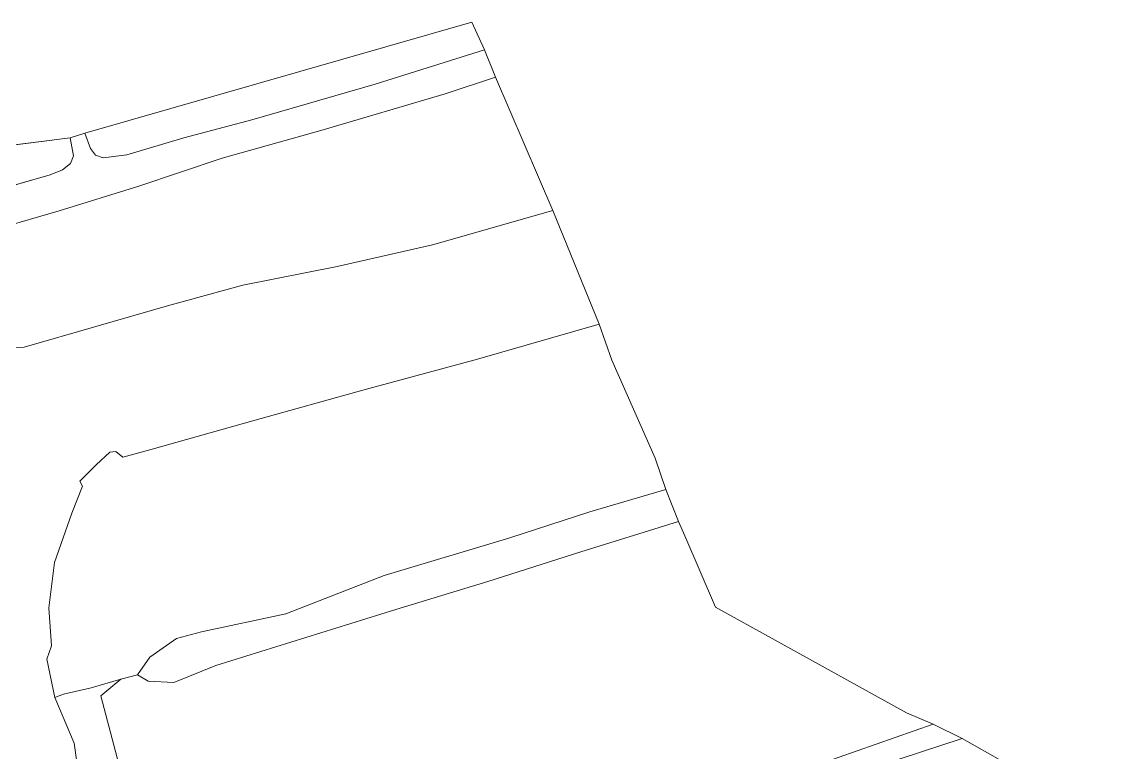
# Model space of a CAD drawing. Header units: metres. Extents: x 112942 to 118371, y 496117 to 499046.
# Drawn here: x 113767.1 to 114006.4, y 498498.1 to 498656.9 of the extents above; entities that cross this region are included whole.
import ezdxf

# ---------------------------------------------------------------- set-up
doc = ezdxf.new("R2010")
doc.units = ezdxf.units.M
doc.layers.add('B-WE-OG-TOPOKAART-G', color=253, linetype='Continuous', lineweight=18)

msp = doc.modelspace()

# ---------------------------------------------------------------- linework, layer by layer
at = {"layer": 'B-WE-OG-TOPOKAART-G'}
for points in [[(113780.733, 498632.731, -1.058), (113864.888, 498656.853, -1), (113867.587, 498650.819, -1.107), (113843.864, 498643.347, -1.11), (113817.052, 498635.599, -1.113), (113802.263, 498631.714, -1.122), (113789.864, 498628.006, -1.133), (113784.758, 498627.322, -1.133), (113783.062, 498627.936, -1.133), (113781.989, 498629.39, -1.119), (113780.733, 498632.731, -1.058)], [(113759.122, 498619.641, -1.041), (113773.251, 498623.682, -1.052), (113775.932, 498624.766, -1.052), (113777.628, 498626.116, -1.052), (113778.262, 498627.754, -1.044), (113777.563, 498631.72, -1.044), (113780.733, 498632.731, -1.058), (113781.989, 498629.39, -1.119), (113783.062, 498627.936, -1.133), (113784.758, 498627.322, -1.133), (113789.864, 498628.006, -1.133), (113802.263, 498631.714, -1.122), (113817.052, 498635.599, -1.113), (113843.864, 498643.347, -1.11), (113867.587, 498650.819, -1.107), (113869.969, 498644.85, -1.029)], [(113749.179, 498608.336, -1.018), (113775.192, 498615.842, -1.041), (113792.499, 498621.196, -0.986), (113810.593, 498627.31, -1.021), (113832.035, 498633.261, -1.012), (113859.066, 498641.236, -1.012), (113869.969, 498644.85, -1.029), (113882.489, 498615.891, -0.686), (113856.296, 498608.438, -0.766), (113835.608, 498603.751, -0.723), (113815.058, 498599.675, -0.738), (113798.73, 498595.212, -0.726), (113767.536, 498586.206, -0.81), (113764.521, 498586.161, -0.836)], [(113869.969, 498644.85, -1.029), (113859.066, 498641.236, -1.012), (113832.035, 498633.261, -1.012), (113810.593, 498627.31, -1.021), (113792.499, 498621.196, -0.986), (113775.192, 498615.842, -1.041), (113749.179, 498608.336, -1.018)], [(113617.822, 498543.301, -0.749), (113600.691, 498577.358, -0.893), (113653.475, 498616.06, -0.839), (113773.645, 498631.225, -1.038)], [(113653.475, 498616.06, -0.839), (113777.563, 498631.72, -1.044), (113778.262, 498627.754, -1.044), (113777.628, 498626.116, -1.052), (113775.932, 498624.766, -1.052), (113773.251, 498623.682, -1.052), (113759.122, 498619.641, -1.041)], [(113769.646, 498622.651, -1.049), (113759.122, 498619.641, -1.041)], [(113759.122, 498619.641, -1.041), (113769.646, 498622.651, -1.049)], [(113764.521, 498586.161, -0.836), (113767.536, 498586.206, -0.81), (113798.73, 498595.212, -0.726), (113815.058, 498599.675, -0.738), (113835.608, 498603.751, -0.723), (113856.296, 498608.438, -0.766), (113882.489, 498615.891, -0.686), (113892.553, 498591.196, -0.694), (113866.076, 498583.589, -0.723), (113841.193, 498576.862, -0.703), (113817.738, 498570.384, -0.683)], [(113892.553, 498591.196, -0.694), (113895.256, 498583.379, -0.962), (113904.669, 498562.092, -0.872), (113907.008, 498555.346, -0.994), (113890.508, 498550.442, -1.031), (113873.109, 498544.849, -1.04), (113845.787, 498536.612, -1.067), (113824.463, 498528.275, -1.087), (113806.084, 498524.423, -1.13), (113800.67, 498522.947, -1.13), (113794.861, 498518.915, -1.13), (113792.196, 498515.065, -1.07), (113788.545, 498514.096, -0.928), (113782.144, 498512.244, -0.764), (113776.133, 498510.841, -0.688), (113774.211, 498510.158, -0.836), (113772.493, 498518.436, -0.839), (113773.521, 498521.332, -0.804), (113772.925, 498529.616, -0.784), (113774.172, 498539.446, -0.764), (113777.905, 498550.156, -0.74), (113780.209, 498556.016, -0.766), (113779.651, 498557.154, -0.766), (113783.227, 498560.664, -0.766), (113786.162, 498563.43, -0.766), (113787.509, 498563.601, -0.766), (113789.033, 498562.351, -0.639), (113795.4, 498564.1, -0.639), (113817.738, 498570.384, -0.683), (113841.193, 498576.862, -0.703), (113866.076, 498583.589, -0.723), (113892.553, 498591.196, -0.694)], [(113817.738, 498570.384, -0.683), (113795.4, 498564.1, -0.639), (113789.033, 498562.351, -0.639), (113787.509, 498563.601, -0.766), (113786.162, 498563.43, -0.766), (113783.227, 498560.664, -0.766), (113779.651, 498557.154, -0.766), (113780.209, 498556.016, -0.766), (113777.905, 498550.156, -0.74), (113774.172, 498539.446, -0.764), (113772.925, 498529.616, -0.784), (113773.521, 498521.332, -0.804), (113772.493, 498518.436, -0.839), (113774.211, 498510.158, -0.836), (113778.456, 498500.239, -0.833), (113780.551, 498485.253, -0.914), (113781.314, 498481.471, -0.919), (113788.61, 498450.404, -1.1), (113771.729, 498465.792, -1.1), (113766.553, 498468.05, -1.1)], [(113907.008, 498555.346, -0.994), (113909.768, 498548.331, -1.017), (113888.532, 498541.771, -1.054), (113868.329, 498535.297, -1.043), (113848.317, 498529.258, -1.064), (113809.249, 498517.099, -1.029), (113800.061, 498513.422, -1.044), (113794.525, 498513.681, -1.041), (113792.196, 498515.065, -1.07), (113794.861, 498518.915, -1.13), (113800.67, 498522.947, -1.13), (113806.084, 498524.423, -1.13), (113824.463, 498528.275, -1.087), (113845.787, 498536.612, -1.067), (113873.109, 498544.849, -1.04), (113890.508, 498550.442, -1.031), (113907.008, 498555.346, -0.994)], [(113790.248, 498487.704, -0.856), (113784.221, 498510.495, -0.729), (113788.545, 498514.096, -0.928), (113792.196, 498515.065, -1.07), (113794.525, 498513.681, -1.041), (113800.061, 498513.422, -1.044), (113809.249, 498517.099, -1.029), (113848.317, 498529.258, -1.064), (113868.329, 498535.297, -1.043), (113888.532, 498541.771, -1.054), (113909.768, 498548.331, -1.017), (113911.16, 498545.277, -0.933), (113917.826, 498529.791, -0.968)], [(113917.826, 498529.791, -0.968), (113959.34, 498506.822, -0.991), (113965.105, 498504.32, -0.994), (113932.066, 498492.753, -1.02)], [(113788.545, 498514.096, -0.928), (113784.221, 498510.495, -0.729), (113790.248, 498487.704, -0.856), (113780.551, 498485.253, -0.914), (113778.456, 498500.239, -0.833), (113774.211, 498510.158, -0.836), (113776.133, 498510.841, -0.688), (113782.144, 498512.244, -0.764), (113788.545, 498514.096, -0.928)], [(113887.98, 498472.768, -1.129), (113881.907, 498470.837, -1.121), (113879.767, 498471.8, -1.121), (113879.858, 498473.589, -1.121), (113882.572, 498474.877, -1.097), (113894.041, 498479.202, -1.045), (113932.066, 498492.753, -1.02), (113965.105, 498504.32, -0.994), (113971.416, 498501.22, -1.132), (113930.759, 498487.91, -1.112), (113906.038, 498479.237, -1.112), (113887.98, 498472.768, -1.129)], [(113930.759, 498487.91, -1.112), (113971.416, 498501.22, -1.132), (114006.362, 498481.469, -1.132)]]:
    msp.add_polyline3d(points, dxfattribs=at)

doc.saveas('drawing.dxf')
